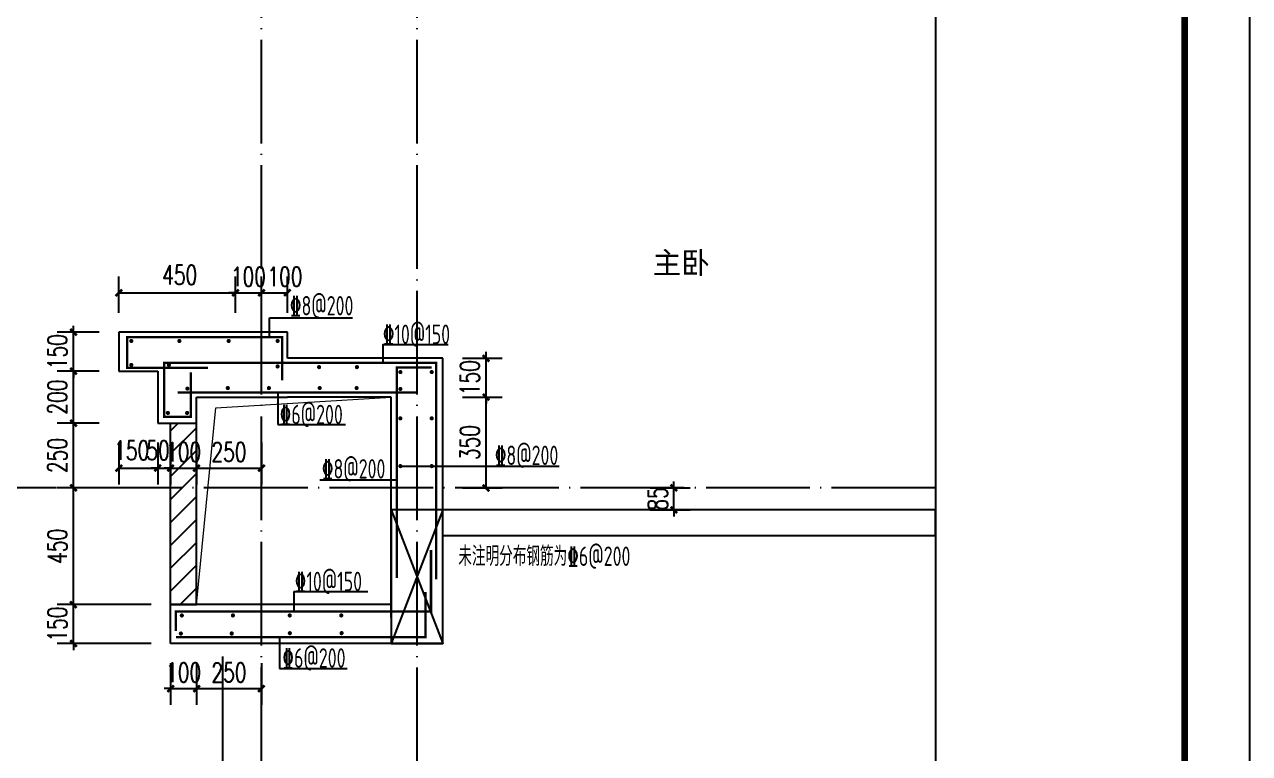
# Model space of a CAD drawing. Extents: x 393367 to 3005760, y 4998 to 826018.
# Drawn here: x 2815682 to 2820405, y 448419 to 451229 of the extents above; entities that cross this region are included whole.
import ezdxf

# ---------------------------------------------------------------- set-up
doc = ezdxf.new("R2010")
doc.units = 0
doc.header["$LTSCALE"] = 1000
doc.linetypes.add('DOTE', pattern=[2.42, 2, -0.2, 0.02, -0.2])
doc.layers.get('0').update_dxf_attribs({"linetype": 'CONTINUOUS'})
doc.layers.get('Defpoints').update_dxf_attribs({"linetype": 'CONTINUOUS'})
for name, color, linetype in [('DIM_SYMB', 3, 'CONTINUOUS'), ('DOTE', 8, 'DOTE'), ('PUB_DIM', 3, 'CONTINUOUS'), ('PUB_HATCH', 8, 'CONTINUOUS'), ('PUB_TEXT', 7, 'CONTINUOUS'), ('S-大样-砼线', 7, 'CONTINUOUS'), ('S-引出线', 40, 'CONTINUOUS'), ('TEXT', 7, 'CONTINUOUS'), ('WALL', 130, 'CONTINUOUS'), ('图框', 7, 'CONTINUOUS'), ('看线', 251, 'CONTINUOUS')]:
    doc.layers.add(name, color=color, linetype=linetype)
doc.layers.add('REIN', color=1, linetype='CONTINUOUS', lineweight=18)
doc.layers.add('立面-洞口示意', color=214, linetype='CONTINUOUS', lineweight=13)
doc.layers.add('yichutu', color=7, linetype='CONTINUOUS', true_color=0xffffff, plot=False)
doc.styles.add('_TCH_DIM_T3', font='SIMPLEX', dxfattribs={"width": 0.705882, "bigfont": 'GBCBIG'})
doc.styles.add('TSSD_Rein', font='Tssdeng.shx', dxfattribs={"width": 0.7, "bigfont": 'hztxt.shx'})
doc.dimstyles.new('_TCH_ARCH&&25', dxfattribs={"dimtxt": 74.375, "dimasz": 25, "dimexe": 62.5, "dimexo": 75, "dimgap": 25, "dimtad": 1, "dimdec": 0, "dimzin": 0, "dimdsep": 46, "dimtxsty": '_TCH_DIM_T3', "dimblk": 'ARCHTICK', "dimcen": 0.09, "dimclrt": 7, "dimazin": 2, "dimtfac": 1, "dimtdec": 0, "dimtix": 1, "dimtmove": 2, "dimatfit": 3, "dimfxl": 1, "dimtolj": 1, "dimtzin": 0, "dimarcsym": 0})

# ---------------------------------------------------------------- blocks, each defined once
blk = doc.blocks.new('GFDDDDRG')
at = {"layer": '图框'}
blk.add_lwpolyline([(923309.8, -107437), (923309.8, -159999.5), (893609.8, -159999.5), (893609.8, -107437)], close=True, dxfattribs=at)
blk.add_lwpolyline([(923309.8, -107437), (923309.8, -159999.5), (893609.8, -159999.5), (893609.8, -107437)], close=True, dxfattribs=at)
at = {"layer": '图框', "const_width": 50}
blk.add_lwpolyline([(894109.8, -159499.5), (922809.8, -159499.5), (922809.8, -108687), (894109.8, -108687)], close=True, dxfattribs=at)
blk = doc.blocks.new('_ArchTick')
at = {"color": 0, "linetype": 'ByBlock', "const_width": 0.4}
blk.add_lwpolyline([(-0.5, -0.5), (0.5, 0.5)], dxfattribs=at)
blk = doc.blocks.new('*D1339')
at = {"layer": 'Defpoints', "color": 0, "transparency": 16777216}
for p in [(2818019.3, 449442.7), (2818185.3, 449442.7), (2818019.3, 449357.7)]:
    blk.add_point(p, dxfattribs=at)
at = {"layer": 'PUB_DIM', "color": 0, "lineweight": -2, "transparency": 16777216}
for p, q in [((2818185.3, 449442.7), (2818185.3, 449467.7)), ((2818094.3, 449442.7), (2818247.8, 449442.7)), ((2818185.3, 449357.7), (2818185.3, 449442.7)), ((2818094.3, 449357.7), (2818247.8, 449357.7)), ((2818185.3, 449357.7), (2818185.3, 449332.7))]:
    blk.add_line(p, q, dxfattribs=at)
at = {"layer": 'PUB_DIM', "color": 0, "lineweight": -2, "transparency": 16777216, "xscale": 25, "yscale": 25, "zscale": 25}
for p, rotation in [((2818185.3, 449442.7), 270), ((2818185.3, 449357.7), 90)]:
    blk.add_blockref('_ArchTick', p, dxfattribs=dict(at, rotation=rotation))
at = {"layer": 'PUB_DIM', "color": 7, "transparency": 16777216, "insert": (2818123.1, 449400.2), "char_height": 74.38, "attachment_point": 5, "rotation": 90, "style": '_TCH_DIM_T3'}
blk.add_mtext('\\A1;85', dxfattribs=at)
blk = doc.blocks.new('*D1340')
at = {"layer": 'Defpoints', "color": 0, "transparency": 16777216}
for p in [(2816495.1, 450195), (2816045.1, 450042.7), (2816495.1, 450042.7)]:
    blk.add_point(p, dxfattribs=at)
at = {"layer": 'PUB_DIM', "color": 0, "lineweight": -2, "transparency": 16777216}
for p, q in [((2816045.1, 450117.7), (2816045.1, 450257.5)), ((2816495.1, 450117.7), (2816495.1, 450257.5)), ((2816045.1, 450195), (2816495.1, 450195))]:
    blk.add_line(p, q, dxfattribs=at)
at = {"layer": 'PUB_DIM', "color": 0, "lineweight": -2, "transparency": 16777216, "xscale": 25, "yscale": 25, "zscale": 25, "rotation": 180}
blk.add_blockref('_ArchTick', (2816045.1, 450195), dxfattribs=at)
at = {"layer": 'PUB_DIM', "color": 0, "lineweight": -2, "transparency": 16777216, "xscale": 25, "yscale": 25, "zscale": 25}
blk.add_blockref('_ArchTick', (2816495.1, 450195), dxfattribs=at)
at = {"layer": 'PUB_DIM', "color": 7, "transparency": 16777216, "insert": (2816280.1, 450263.8), "char_height": 74.38, "attachment_point": 5, "style": '_TCH_DIM_T3'}
blk.add_mtext('\\A1;450', dxfattribs=at)
blk = doc.blocks.new('*D1341')
at = {"layer": 'Defpoints', "color": 0, "transparency": 16777216}
for p in [(2816595.1, 450195), (2816495.1, 450042.7), (2816595.1, 450042.7)]:
    blk.add_point(p, dxfattribs=at)
at = {"layer": 'PUB_DIM', "color": 0, "lineweight": -2, "transparency": 16777216}
for p, q in [((2816495.1, 450117.7), (2816495.1, 450257.5)), ((2816595.1, 450117.7), (2816595.1, 450257.5)), ((2816495.1, 450195), (2816470.1, 450195)), ((2816495.1, 450195), (2816595.1, 450195)), ((2816595.1, 450195), (2816620.1, 450195))]:
    blk.add_line(p, q, dxfattribs=at)
at = {"layer": 'PUB_DIM', "color": 0, "lineweight": -2, "transparency": 16777216, "xscale": 25, "yscale": 25, "zscale": 25}
blk.add_blockref('_ArchTick', (2816495.1, 450195), dxfattribs=at)
at = {"layer": 'PUB_DIM', "color": 0, "lineweight": -2, "transparency": 16777216, "xscale": 25, "yscale": 25, "zscale": 25, "rotation": 180}
blk.add_blockref('_ArchTick', (2816595.1, 450195), dxfattribs=at)
at = {"layer": 'PUB_DIM', "color": 7, "transparency": 16777216, "insert": (2816545.1, 450257.2), "char_height": 74.38, "attachment_point": 5, "style": '_TCH_DIM_T3'}
blk.add_mtext('\\A1;100', dxfattribs=at)
blk = doc.blocks.new('*D1342')
at = {"layer": 'Defpoints', "color": 0}
for p in [(2816245.1, 448842.7), (2816345.1, 448842.7), (2816345.1, 448669)]:
    blk.add_point(p, dxfattribs=at)
at = {"layer": 'PUB_DIM', "color": 0, "lineweight": -2}
for p, q in [((2816245.1, 448767.7), (2816245.1, 448606.5)), ((2816345.1, 448767.7), (2816345.1, 448606.5)), ((2816245.1, 448669), (2816220.1, 448669)), ((2816245.1, 448669), (2816345.1, 448669)), ((2816345.1, 448669), (2816370.1, 448669))]:
    blk.add_line(p, q, dxfattribs=at)
at = {"layer": 'PUB_DIM', "color": 0, "lineweight": -2, "xscale": 25, "yscale": 25, "zscale": 25}
blk.add_blockref('_ArchTick', (2816245.1, 448669), dxfattribs=at)
at = {"layer": 'PUB_DIM', "color": 0, "lineweight": -2, "xscale": 25, "yscale": 25, "zscale": 25, "rotation": 180}
blk.add_blockref('_ArchTick', (2816345.1, 448669), dxfattribs=at)
at = {"layer": 'PUB_DIM', "color": 7, "insert": (2816295.1, 448731.2), "char_height": 74.38, "attachment_point": 5, "style": '_TCH_DIM_T3'}
blk.add_mtext('\\A1;100', dxfattribs=at)
blk = doc.blocks.new('*D1343')
at = {"layer": 'Defpoints', "color": 0}
for p in [(2816345.1, 448842.7), (2816595.1, 448842.7), (2816595.1, 448669)]:
    blk.add_point(p, dxfattribs=at)
at = {"layer": 'PUB_DIM', "color": 0, "lineweight": -2}
for p, q in [((2816345.1, 448767.7), (2816345.1, 448606.5)), ((2816595.1, 448767.7), (2816595.1, 448606.5)), ((2816345.1, 448669), (2816595.1, 448669))]:
    blk.add_line(p, q, dxfattribs=at)
at = {"layer": 'PUB_DIM', "color": 0, "lineweight": -2, "xscale": 25, "yscale": 25, "zscale": 25, "rotation": 180}
blk.add_blockref('_ArchTick', (2816345.1, 448669), dxfattribs=at)
at = {"layer": 'PUB_DIM', "color": 0, "lineweight": -2, "xscale": 25, "yscale": 25, "zscale": 25}
blk.add_blockref('_ArchTick', (2816595.1, 448669), dxfattribs=at)
at = {"layer": 'PUB_DIM', "color": 7, "insert": (2816470.1, 448731.2), "char_height": 74.38, "attachment_point": 5, "style": '_TCH_DIM_T3'}
blk.add_mtext('\\A1;250', dxfattribs=at)
blk = doc.blocks.new('*D1344')
at = {"layer": 'Defpoints', "color": 0, "transparency": 16777216}
for p in [(2815870.5, 450042.7), (2816045.1, 450042.7), (2816045.1, 449892.7)]:
    blk.add_point(p, dxfattribs=at)
at = {"layer": 'PUB_DIM', "color": 0, "lineweight": -2, "transparency": 16777216}
for p, q in [((2815870.5, 450042.7), (2815870.5, 450067.7)), ((2815970.1, 450042.7), (2815808, 450042.7)), ((2815870.5, 449892.7), (2815870.5, 450042.7)), ((2815970.1, 449892.7), (2815808, 449892.7)), ((2815870.5, 449892.7), (2815870.5, 449867.7))]:
    blk.add_line(p, q, dxfattribs=at)
at = {"layer": 'PUB_DIM', "color": 0, "lineweight": -2, "transparency": 16777216, "xscale": 25, "yscale": 25, "zscale": 25}
for p, rotation in [((2815870.5, 450042.7), 270), ((2815870.5, 449892.7), 90)]:
    blk.add_blockref('_ArchTick', p, dxfattribs=dict(at, rotation=rotation))
at = {"layer": 'PUB_DIM', "color": 7, "transparency": 16777216, "insert": (2815808.3, 449967.7), "char_height": 74.38, "attachment_point": 5, "rotation": 90, "style": '_TCH_DIM_T3'}
blk.add_mtext('\\A1;150', dxfattribs=at)
blk = doc.blocks.new('*D1345')
at = {"layer": 'Defpoints', "color": 0, "transparency": 16777216}
for p in [(2815870.5, 449892.7), (2816045.1, 449892.7), (2816045.1, 449692.7)]:
    blk.add_point(p, dxfattribs=at)
at = {"layer": 'PUB_DIM', "color": 0, "lineweight": -2, "transparency": 16777216}
for p, q in [((2815970.1, 449892.7), (2815808, 449892.7)), ((2815870.5, 449692.7), (2815870.5, 449892.7)), ((2815970.1, 449692.7), (2815808, 449692.7))]:
    blk.add_line(p, q, dxfattribs=at)
at = {"layer": 'PUB_DIM', "color": 0, "lineweight": -2, "transparency": 16777216, "xscale": 25, "yscale": 25, "zscale": 25}
for p, rotation in [((2815870.5, 449892.7), 90), ((2815870.5, 449692.7), 270)]:
    blk.add_blockref('_ArchTick', p, dxfattribs=dict(at, rotation=rotation))
at = {"layer": 'PUB_DIM', "color": 7, "transparency": 16777216, "insert": (2815808.3, 449792.7), "char_height": 74.38, "attachment_point": 5, "rotation": 90, "style": '_TCH_DIM_T3'}
blk.add_mtext('\\A1;200', dxfattribs=at)
blk = doc.blocks.new('*D1346')
at = {"layer": 'Defpoints', "color": 0, "transparency": 16777216}
for p in [(2815870.5, 449692.7), (2816045.1, 449692.7), (2816045.1, 449442.7)]:
    blk.add_point(p, dxfattribs=at)
at = {"layer": 'PUB_DIM', "color": 0, "lineweight": -2, "transparency": 16777216}
for p, q in [((2815970.1, 449692.7), (2815808, 449692.7)), ((2815870.5, 449442.7), (2815870.5, 449692.7)), ((2815970.1, 449442.7), (2815808, 449442.7))]:
    blk.add_line(p, q, dxfattribs=at)
at = {"layer": 'PUB_DIM', "color": 0, "lineweight": -2, "transparency": 16777216, "xscale": 25, "yscale": 25, "zscale": 25}
for p, rotation in [((2815870.5, 449692.7), 90), ((2815870.5, 449442.7), 270)]:
    blk.add_blockref('_ArchTick', p, dxfattribs=dict(at, rotation=rotation))
at = {"layer": 'PUB_DIM', "color": 7, "transparency": 16777216, "insert": (2815808.3, 449567.7), "char_height": 74.38, "attachment_point": 5, "rotation": 90, "style": '_TCH_DIM_T3'}
blk.add_mtext('\\A1;250', dxfattribs=at)
blk = doc.blocks.new('*D1347')
at = {"layer": 'Defpoints', "color": 0}
for p in [(2815870.5, 449442.7), (2816045.1, 449442.7), (2816045.1, 448992.7)]:
    blk.add_point(p, dxfattribs=at)
at = {"layer": 'PUB_DIM', "color": 0, "lineweight": -2}
for p, q in [((2815970.1, 449442.7), (2815808, 449442.7)), ((2815870.5, 448992.7), (2815870.5, 449442.7)), ((2815970.1, 448992.7), (2815808, 448992.7))]:
    blk.add_line(p, q, dxfattribs=at)
at = {"layer": 'PUB_DIM', "color": 0, "lineweight": -2, "xscale": 25, "yscale": 25, "zscale": 25}
for p, rotation in [((2815870.5, 449442.7), 90), ((2815870.5, 448992.7), 270)]:
    blk.add_blockref('_ArchTick', p, dxfattribs=dict(at, rotation=rotation))
at = {"layer": 'PUB_DIM', "color": 7, "insert": (2815808.3, 449217.7), "char_height": 74.38, "attachment_point": 5, "rotation": 90, "style": '_TCH_DIM_T3'}
blk.add_mtext('\\A1;450', dxfattribs=at)
blk = doc.blocks.new('*D1348')
at = {"layer": 'Defpoints', "color": 0, "transparency": 16777216}
for p in [(2816045.1, 449692.7), (2816195.1, 449692.7), (2816195.1, 449519)]:
    blk.add_point(p, dxfattribs=at)
at = {"layer": 'PUB_DIM', "color": 0, "lineweight": -2, "transparency": 16777216}
for p, q in [((2816045.1, 449617.7), (2816045.1, 449456.5)), ((2816195.1, 449617.7), (2816195.1, 449456.5)), ((2816045.1, 449519), (2816195.1, 449519))]:
    blk.add_line(p, q, dxfattribs=at)
at = {"layer": 'PUB_DIM', "color": 0, "lineweight": -2, "transparency": 16777216, "xscale": 25, "yscale": 25, "zscale": 25, "rotation": 180}
blk.add_blockref('_ArchTick', (2816045.1, 449519), dxfattribs=at)
at = {"layer": 'PUB_DIM', "color": 0, "lineweight": -2, "transparency": 16777216, "xscale": 25, "yscale": 25, "zscale": 25}
blk.add_blockref('_ArchTick', (2816195.1, 449519), dxfattribs=at)
at = {"layer": 'PUB_DIM', "color": 7, "transparency": 16777216, "insert": (2816095.1, 449587.7), "char_height": 74.38, "attachment_point": 5, "style": '_TCH_DIM_T3'}
blk.add_mtext('\\A1;150', dxfattribs=at)
blk = doc.blocks.new('*D1349')
at = {"layer": 'Defpoints', "color": 0, "transparency": 16777216}
for p in [(2816195.1, 449692.7), (2816245.1, 449692.7), (2816245.1, 449519)]:
    blk.add_point(p, dxfattribs=at)
at = {"layer": 'PUB_DIM', "color": 0, "lineweight": -2, "transparency": 16777216}
for p, q in [((2816195.1, 449617.7), (2816195.1, 449456.5)), ((2816245.1, 449617.7), (2816245.1, 449456.5)), ((2816195.1, 449519), (2816170.1, 449519)), ((2816195.1, 449519), (2816245.1, 449519)), ((2816245.1, 449519), (2816270.1, 449519))]:
    blk.add_line(p, q, dxfattribs=at)
at = {"layer": 'PUB_DIM', "color": 0, "lineweight": -2, "transparency": 16777216, "xscale": 25, "yscale": 25, "zscale": 25}
blk.add_blockref('_ArchTick', (2816195.1, 449519), dxfattribs=at)
at = {"layer": 'PUB_DIM', "color": 0, "lineweight": -2, "transparency": 16777216, "xscale": 25, "yscale": 25, "zscale": 25, "rotation": 180}
blk.add_blockref('_ArchTick', (2816245.1, 449519), dxfattribs=at)
at = {"layer": 'PUB_DIM', "color": 7, "transparency": 16777216, "insert": (2816196.4, 449587.7), "char_height": 74.38, "attachment_point": 5, "style": '_TCH_DIM_T3'}
blk.add_mtext('\\A1;50', dxfattribs=at)
blk = doc.blocks.new('*D1350')
at = {"layer": 'Defpoints', "color": 0, "transparency": 16777216}
for p in [(2816245.1, 449692.7), (2816345.1, 449692.7), (2816345.1, 449519)]:
    blk.add_point(p, dxfattribs=at)
at = {"layer": 'PUB_DIM', "color": 0, "lineweight": -2, "transparency": 16777216}
for p, q in [((2816245.1, 449617.7), (2816245.1, 449456.5)), ((2816345.1, 449617.7), (2816345.1, 449456.5)), ((2816245.1, 449519), (2816220.1, 449519)), ((2816245.1, 449519), (2816345.1, 449519)), ((2816345.1, 449519), (2816370.1, 449519))]:
    blk.add_line(p, q, dxfattribs=at)
at = {"layer": 'PUB_DIM', "color": 0, "lineweight": -2, "transparency": 16777216, "xscale": 25, "yscale": 25, "zscale": 25}
blk.add_blockref('_ArchTick', (2816245.1, 449519), dxfattribs=at)
at = {"layer": 'PUB_DIM', "color": 0, "lineweight": -2, "transparency": 16777216, "xscale": 25, "yscale": 25, "zscale": 25, "rotation": 180}
blk.add_blockref('_ArchTick', (2816345.1, 449519), dxfattribs=at)
at = {"layer": 'PUB_DIM', "color": 7, "transparency": 16777216, "insert": (2816295.1, 449581.2), "char_height": 74.38, "attachment_point": 5, "style": '_TCH_DIM_T3'}
blk.add_mtext('\\A1;100', dxfattribs=at)
blk = doc.blocks.new('*D1351')
at = {"layer": 'Defpoints', "color": 0, "transparency": 16777216}
for p in [(2816345.1, 449692.7), (2816595.1, 449692.7), (2816595.1, 449519)]:
    blk.add_point(p, dxfattribs=at)
at = {"layer": 'PUB_DIM', "color": 0, "lineweight": -2, "transparency": 16777216}
for p, q in [((2816345.1, 449617.7), (2816345.1, 449456.5)), ((2816595.1, 449617.7), (2816595.1, 449456.5)), ((2816345.1, 449519), (2816595.1, 449519))]:
    blk.add_line(p, q, dxfattribs=at)
at = {"layer": 'PUB_DIM', "color": 0, "lineweight": -2, "transparency": 16777216, "xscale": 25, "yscale": 25, "zscale": 25, "rotation": 180}
blk.add_blockref('_ArchTick', (2816345.1, 449519), dxfattribs=at)
at = {"layer": 'PUB_DIM', "color": 0, "lineweight": -2, "transparency": 16777216, "xscale": 25, "yscale": 25, "zscale": 25}
blk.add_blockref('_ArchTick', (2816595.1, 449519), dxfattribs=at)
at = {"layer": 'PUB_DIM', "color": 7, "transparency": 16777216, "insert": (2816470.1, 449581.2), "char_height": 74.38, "attachment_point": 5, "style": '_TCH_DIM_T3'}
blk.add_mtext('\\A1;250', dxfattribs=at)
blk = doc.blocks.new('*D1832')
at = {"layer": 'Defpoints', "color": 0, "transparency": 16777216}
for p in [(2817295.1, 449792.7), (2817461.1, 449792.7), (2817295.1, 449442.7)]:
    blk.add_point(p, dxfattribs=at)
at = {"layer": 'PUB_DIM', "color": 0, "lineweight": -2, "transparency": 16777216}
for p, q in [((2817370.1, 449792.7), (2817523.6, 449792.7)), ((2817461.1, 449442.7), (2817461.1, 449792.7)), ((2817370.1, 449442.7), (2817523.6, 449442.7))]:
    blk.add_line(p, q, dxfattribs=at)
at = {"layer": 'PUB_DIM', "color": 0, "lineweight": -2, "transparency": 16777216, "xscale": 25, "yscale": 25, "zscale": 25}
for p, rotation in [((2817461.1, 449792.7), 90), ((2817461.1, 449442.7), 270)]:
    blk.add_blockref('_ArchTick', p, dxfattribs=dict(at, rotation=rotation))
at = {"layer": 'PUB_DIM', "color": 7, "transparency": 16777216, "insert": (2817398.9, 449617.7), "char_height": 74.38, "attachment_point": 5, "rotation": 90, "style": '_TCH_DIM_T3'}
blk.add_mtext('\\A1;350', dxfattribs=at)
blk = doc.blocks.new('*D1833')
at = {"layer": 'Defpoints', "color": 0, "transparency": 16777216}
for p in [(2817295.1, 449942.7), (2817461.1, 449942.7), (2817295.1, 449792.7)]:
    blk.add_point(p, dxfattribs=at)
at = {"layer": 'PUB_DIM', "color": 0, "lineweight": -2, "transparency": 16777216}
for p, q in [((2817370.1, 449942.7), (2817523.6, 449942.7)), ((2817461.1, 449942.7), (2817461.1, 449967.7)), ((2817461.1, 449792.7), (2817461.1, 449942.7)), ((2817370.1, 449792.7), (2817523.6, 449792.7)), ((2817461.1, 449792.7), (2817461.1, 449767.7))]:
    blk.add_line(p, q, dxfattribs=at)
at = {"layer": 'PUB_DIM', "color": 0, "lineweight": -2, "transparency": 16777216, "xscale": 25, "yscale": 25, "zscale": 25}
for p, rotation in [((2817461.1, 449942.7), 270), ((2817461.1, 449792.7), 90)]:
    blk.add_blockref('_ArchTick', p, dxfattribs=dict(at, rotation=rotation))
at = {"layer": 'PUB_DIM', "color": 7, "transparency": 16777216, "insert": (2817398.9, 449867.7), "char_height": 74.38, "attachment_point": 5, "rotation": 90, "style": '_TCH_DIM_T3'}
blk.add_mtext('\\A1;150', dxfattribs=at)
blk = doc.blocks.new('*D1834')
at = {"layer": 'Defpoints', "color": 0, "transparency": 16777216}
for p in [(2816695.1, 450195), (2816595.1, 450042.7), (2816695.1, 450042.7)]:
    blk.add_point(p, dxfattribs=at)
at = {"layer": 'PUB_DIM', "color": 0, "lineweight": -2, "transparency": 16777216}
for p, q in [((2816595.1, 450117.7), (2816595.1, 450257.5)), ((2816695.1, 450117.7), (2816695.1, 450257.5)), ((2816595.1, 450195), (2816695.1, 450195))]:
    blk.add_line(p, q, dxfattribs=at)
at = {"layer": 'PUB_DIM', "color": 0, "lineweight": -2, "transparency": 16777216, "xscale": 25, "yscale": 25, "zscale": 25, "rotation": 180}
blk.add_blockref('_ArchTick', (2816595.1, 450195), dxfattribs=at)
at = {"layer": 'PUB_DIM', "color": 0, "lineweight": -2, "transparency": 16777216, "xscale": 25, "yscale": 25, "zscale": 25}
blk.add_blockref('_ArchTick', (2816695.1, 450195), dxfattribs=at)
at = {"layer": 'PUB_DIM', "color": 7, "transparency": 16777216, "insert": (2816685.7, 450257.2), "char_height": 74.38, "attachment_point": 5, "style": '_TCH_DIM_T3'}
blk.add_mtext('\\A1;100', dxfattribs=at)
blk = doc.blocks.new('FSDFSFSFSFEFSFESF')
at = {"layer": '看线'}
blk.add_line((1114228.3, 467393.4), (1114228.3, 465805.1), dxfattribs=at)
blk = doc.blocks.new('*D3439')
at = {"layer": 'Defpoints', "color": 0}
for p in [(2815870.5, 448992.7), (2816245.1, 448992.7), (2816245.1, 448842.7)]:
    blk.add_point(p, dxfattribs=at)
at = {"layer": 'PUB_DIM', "color": 0, "lineweight": -2}
for p, q in [((2816170.1, 448992.7), (2815808, 448992.7)), ((2815870.5, 448992.7), (2815870.5, 449017.7)), ((2815870.5, 448842.7), (2815870.5, 448992.7)), ((2816170.1, 448842.7), (2815808, 448842.7)), ((2815870.5, 448842.7), (2815870.5, 448817.7))]:
    blk.add_line(p, q, dxfattribs=at)
at = {"layer": 'PUB_DIM', "color": 0, "lineweight": -2, "xscale": 25, "yscale": 25, "zscale": 25}
for p, rotation in [((2815870.5, 448992.7), 270), ((2815870.5, 448842.7), 90)]:
    blk.add_blockref('_ArchTick', p, dxfattribs=dict(at, rotation=rotation))
at = {"layer": 'PUB_DIM', "color": 7, "insert": (2815808.3, 448917.7), "char_height": 74.38, "attachment_point": 5, "rotation": 90, "style": '_TCH_DIM_T3'}
blk.add_mtext('\\A1;150', dxfattribs=at)
blk = doc.blocks.new('yct-525-297-26250-14850-50-3002')
at = {"layer": 'yichutu', "color": 7, "true_color": 0xffffff}
blk.add_lwpolyline([(0, 0), (0, 14850), (26250, 14850), (26250, 0)], close=True, dxfattribs=at)

msp = doc.modelspace()

# ---------------------------------------------------------------- hatches: boundary and pattern name
at = {"layer": 'PUB_HATCH'}
h = msp.add_hatch(dxfattribs=at)
h.set_pattern_fill('普通砖', color=256, scale=25, style=0)
h.set_pattern_definition([(45, (2411524.25, 612130.613), (-44.1941915, 44.1941915), [])])
h.paths.add_polyline_path([(2816245.10318, 448992.70355), (2816345.10318, 448992.70355), (2816345.10318, 449692.70355), (2816245.10318, 449692.70355)])

# ---------------------------------------------------------------- linework, layer by layer
at = {"layer": 'DIM_SYMB'}
msp.add_lwpolyline([(2819193.6281, 461562.70356), (2819193.6281, 451930.82741), (2819246.1281, 451911.71897), (2819141.1281, 451893.20464), (2819193.6281, 451874.57741), (2819193.6281, 442242.70126)], dxfattribs=at)
at = {"layer": 'DOTE', "linetype": 'DOTE', "ltscale": 0.2}
for p, q in [((2816595.10318, 442542.70126), (2816595.10318, 462142.70355)), ((2817195.10318, 442542.70126), (2817195.10318, 462142.70355)), ((2819193.6281, 449442.70355), (2815424.90902, 449442.70355))]:
    msp.add_line(p, q, dxfattribs=at)
at = {"layer": 'REIN', "const_width": 9}
for points in [[(2816674.75337, 449857.52289), (2816674.75337, 450024.44664), (2816077.62397, 450024.44664), (2816077.62397, 449905.96357), (2816389.28669, 449905.96357)], [(2816322.45938, 449888.93601), (2816322.45938, 449716.57057), (2816219.79458, 449716.57057), (2816219.79458, 449925.18554), (2817268.36244, 449925.18554), (2817268.36244, 449090.176)], [(2816264.85284, 448891.23854), (2816264.85284, 448966.10213), (2817248.95801, 448966.10213), (2817248.95801, 449203.04101)]]:
    msp.add_lwpolyline(points, dxfattribs=at)
at = {"layer": 'REIN', "const_width": 8}
for points in [[(2816089.38348, 450009.28258, 1), (2816097.38348, 450009.28258, 1)], [(2816274.82956, 450009.28258, 1), (2816282.82956, 450009.28258, 1)], [(2816464.98082, 450009.28258, 1), (2816472.98082, 450009.28258, 1)], [(2816653.55721, 450009.28258, 1), (2816661.55721, 450009.28258, 1)], [(2816089.38348, 449916.75603, 1), (2816097.38348, 449916.75603, 1)], [(2816234.31062, 449916.75603, 1), (2816242.31062, 449916.75603, 1)], [(2816653.55721, 449911.02011, 1), (2816661.55721, 449911.02011, 1)], [(2816813.35169, 449908.4621, 1), (2816821.35169, 449908.4621, 1)], [(2816959.36211, 449908.4621, 1), (2816967.36211, 449908.4621, 1)], [(2817127.0037, 449889.26082, 1), (2817135.0037, 449889.26082, 1)], [(2817247.72473, 449889.26082, 1), (2817255.72473, 449889.26082, 1)], [(2816305.7178, 449825.60014, 1), (2816313.7178, 449825.60014, 1)], [(2816461.59444, 449827.64985, 1), (2816469.59444, 449827.64985, 1)], [(2816620.0261, 449827.64985, 1), (2816628.0261, 449827.64985, 1)], [(2816815.80695, 449827.64985, 1), (2816823.80695, 449827.64985, 1)], [(2816958.09635, 449827.64985, 1), (2816966.09635, 449827.64985, 1)], [(2817127.0037, 449824.11627, 1), (2817135.0037, 449824.11627, 1)], [(2816230.39613, 449731.84129, 1), (2816238.39613, 449731.84129, 1)], [(2816304.60308, 449731.84129, 1), (2816312.60308, 449731.84129, 1)], [(2817127.0037, 449710.91046, 1), (2817135.0037, 449710.91046, 1)], [(2817247.72473, 449710.91046, 1), (2817255.72473, 449710.91046, 1)], [(2817127.0037, 449526.7751, 1), (2817135.0037, 449526.7751, 1)], [(2817247.72473, 449526.7751, 1), (2817255.72473, 449526.7751, 1)], [(2816284.22512, 448951.04033, 1), (2816292.22512, 448951.04033, 1)], [(2816481.31931, 448951.04033, 1), (2816489.31931, 448951.04033, 1)], [(2816700.36235, 448951.04033, 1), (2816708.36235, 448951.04033, 1)], [(2816898.88642, 448951.04033, 1), (2816906.88642, 448951.04033, 1)], [(2816280.57369, 448881.33243, 1), (2816288.57369, 448881.33243, 1)], [(2816476.53585, 448881.48905, 1), (2816484.53585, 448881.48905, 1)], [(2816700.67629, 448882.88352, 1), (2816708.67629, 448882.88352, 1)], [(2816900.26327, 448882.88352, 1), (2816908.26327, 448882.88352, 1)]]:
    msp.add_lwpolyline(points, format="xyb", close=True, dxfattribs=at)
at = {"layer": 'REIN'}
for points in [[(2817117.26234, 449095.77638, 9, 9, 0), (2817117.26234, 449906.9074, 9, 9, 0), (2817251.98001, 449906.9074, 9, 9, 0)], [(2816272.80143, 449810.24336, 9, 9, 0), (2817193.98274, 449810.24336, 9, 9, 0)], [(2816265.72487, 448866.91767, 9, 9, 0), (2817227.76887, 448866.91767, 9, 9, 0), (2817227.76887, 449041.90975, 9, 9, 0)]]:
    msp.add_lwpolyline(points, format="xyseb", dxfattribs=at)
at = {"layer": 'S-大样-砼线'}
for p, q in [((2817095.10318, 449357.70356), (2817295.10318, 448842.70357)), ((2817295.10613, 449357.70356), (2817095.10613, 448842.70357))]:
    msp.add_line(p, q, dxfattribs=at)
msp.add_lwpolyline([(2817295.10318, 449357.70356), (2817095.10318, 449357.70356), (2817095.10318, 448842.70357), (2817295.10318, 448842.70357)], close=True, dxfattribs=at)
at = {"layer": 'S-引出线'}
for p, q in [((2816625.98201, 450024.44664), (2816625.98201, 450098.51137)), ((2816625.98201, 450098.51137), (2816946.27765, 450098.51137)), ((2816658.14908, 449810.24336), (2816658.14908, 449686.83783)), ((2816658.14908, 449686.83783), (2816919.36235, 449686.83783)), ((2817131.0037, 449526.7751), (2817742.81677, 449526.7751)), ((2816819.99277, 449473.70928), (2817117.26234, 449473.70928)), ((2816719.98618, 449043.04328), (2816719.98618, 448966.10213)), ((2816719.98618, 449043.04328), (2817005.61062, 449043.04328)), ((2816664.74545, 448866.91767), (2816664.74545, 448746.76172)), ((2816664.74545, 448746.76172), (2816925.41029, 448746.76172))]:
    msp.add_line(p, q, dxfattribs=at)
msp.add_lwpolyline([(2817063.97967, 449925.18554), (2817063.97967, 449996.02104), (2817315.10318, 449996.02104)], dxfattribs=at)
at = {"layer": 'WALL'}
for p, q in [((2816695.10319, 450042.70355), (2816045.10318, 450042.70355)), ((2816045.10318, 450042.70355), (2816045.10318, 449892.70355)), ((2816695.10319, 449942.70355), (2816695.10319, 450042.70355)), ((2817295.10318, 449942.70355), (2816695.10319, 449942.70355)), ((2817295.10318, 449357.70355), (2817295.10318, 449942.70355)), ((2816045.10318, 449892.70355), (2816195.10318, 449892.70355)), ((2816195.10318, 449892.70355), (2816195.10318, 449692.70355)), ((2816345.10318, 449692.70355), (2816345.10318, 449792.70355)), ((2816345.10318, 449792.70355), (2816349.17288, 449792.70355)), ((2816349.17288, 449792.70355), (2816695.10318, 449792.70355)), ((2817095.10318, 449792.70355), (2816695.10318, 449792.70355)), ((2817095.10318, 449357.70355), (2817095.10318, 449792.70355)), ((2816195.10318, 449692.70355), (2816345.10318, 449692.70355)), ((2816245.10318, 448992.70355), (2816245.10318, 449692.70355)), ((2816345.10318, 448992.70355), (2816345.10318, 449692.70355)), ((2817095.10318, 448942.70355), (2817095.10318, 449357.70355)), ((2819193.6281, 449357.70355), (2817295.10318, 449357.70355)), ((2819193.6281, 449257.70355), (2819193.6281, 449357.70355)), ((2819193.6281, 449257.70355), (2817295.10318, 449257.70355)), ((2817295.10318, 448842.70355), (2817295.10318, 449257.70355)), ((2817095.10318, 448992.70355), (2816245.10318, 448992.70355)), ((2816245.10318, 448842.70355), (2816245.10318, 448992.70355)), ((2816245.10318, 448992.70355), (2816345.10318, 448992.70355)), ((2817295.10318, 448842.70355), (2816245.10318, 448842.70355))]:
    msp.add_line(p, q, dxfattribs=at)
at = {"layer": '立面-洞口示意'}
msp.add_lwpolyline([(2816345.10318, 448992.70355), (2816419.56342, 449752.06676), (2817095.10318, 449792.70355)], dxfattribs=at)

# ---------------------------------------------------------------- block references
at = {"xscale": 0.5, "yscale": 0.5, "zscale": 0.5}
msp.add_blockref('GFDDDDRG', (2358749.86148, 518369.20917), dxfattribs=at)
msp.add_blockref('FSDFSFSFSFEFSFESF', (1702216.82983, -18600.66861))
at = {"layer": 'yichutu', "rotation": 270}
msp.add_blockref('yct-525-297-26250-14850-50-3002', (2805554.75106, 464650.72831), dxfattribs=at)

# ---------------------------------------------------------------- texts
at = {"layer": 'PUB_TEXT'}
msp.add_text('主卧', height=84.397163, dxfattribs=at).set_placement((2818104.32128, 450268.32653))
at = {"layer": 'TEXT', "style": 'TSSD_Rein', "width": 0.7}
for s, p in [('%%1328@200', (2816704.72051, 450107.66418)), ('%%13210@150', (2817062.93206, 449997.56115)), ('%%1326@200', (2816665.4033, 449688.25486)), ('%%1328@200', (2817494.76025, 449530.88387)), ('%%1328@200', (2816828.01116, 449478.74118)), ('未注明分布钢筋为%%1326@200', (2817354.30936, 449141.96411)), ('%%13210@150', (2816723.52097, 449044.69472)), ('%%1326@200', (2816675.86187, 448749.5943))]:
    msp.add_text(s, height=75, rotation=0.00000019, dxfattribs=at).set_placement(p)

# ---------------------------------------------------------------- dimensions: what is measured, and where the dimension line sits
at = {"layer": 'PUB_DIM'}
for base, p1, p2, picture, middle in [((2816495.10318, 450195.02703), (2816045.10318, 450042.70355), (2816495.10318, 450042.70355), '*D1340', (2816280.10318, 450263.77703)), ((2816195.10318, 449518.99286), (2816045.10318, 449692.70355), (2816195.10318, 449692.70355), '*D1348', (2816095.06171, 449587.74286)), ((2816245.10318, 449518.99286), (2816195.10318, 449692.70355), (2816245.10318, 449692.70355), '*D1349', (2816196.3597, 449587.74286))]:
    dim = msp.add_linear_dim(base=base, p1=p1, p2=p2, angle=360, dimstyle='_TCH_ARCH&&25', dxfattribs=at)
    dim.commit()
    dim.dimension.update_dxf_attribs({"geometry": picture, "text_midpoint": middle, "dimtype": 161})
for p1, p2, distance, picture, middle in [((2816495.10318, 450042.70355), (2816595.10318, 450042.70355), 152.32348, '*D1341', (2816545.10318, 450257.21453)), ((2816045.10319, 449892.70355), (2816045.10319, 450042.70355), 174.61077, '*D1344', (2815808.30492, 449967.70355)), ((2816045.10319, 449692.70355), (2816045.10319, 449892.70355), 174.61077, '*D1345', (2815808.30492, 449792.70355)), ((2817295.10318, 449442.70353), (2817295.10318, 449792.70355), -165.95989, '*D1832', (2817398.87557, 449617.70354)), ((2816045.10319, 449442.70355), (2816045.10319, 449692.70355), 174.61077, '*D1346', (2815808.30492, 449567.70355)), ((2816245.10318, 449692.70355), (2816345.10318, 449692.70355), -173.71069, '*D1350', (2816295.10318, 449581.18036)), ((2816345.10318, 449692.70355), (2816595.10318, 449692.70355), -173.71069, '*D1351', (2816470.10318, 449581.18036)), ((2816045.10319, 448992.70355), (2816045.10319, 449442.70355), 174.61077, '*D1347', (2815808.30492, 449217.70355)), ((2818019.33207, 449357.70355), (2818019.33207, 449442.70355), -165.95989, '*D1339', (2818123.10445, 449400.20355)), ((2816245.10318, 448842.70355), (2816345.10318, 448842.70355), -173.71069, '*D1342', (2816295.10318, 448731.18036)), ((2816345.10318, 448842.70355), (2816595.10318, 448842.70355), -173.71069, '*D1343', (2816470.10318, 448731.18036))]:
    dim = msp.add_aligned_dim(p1=p1, p2=p2, distance=distance, dimstyle='_TCH_ARCH&&25', dxfattribs=at)
    dim.commit()
    dim.dimension.update_dxf_attribs({"geometry": picture, "text_midpoint": middle})
dim = msp.add_linear_dim(base=(2816695.10319, 450195.02703), p1=(2816595.10318, 450042.70355), p2=(2816695.10319, 450042.70355), dimstyle='_TCH_ARCH&&25', dxfattribs=at)
dim.commit()
dim.dimension.update_dxf_attribs({"geometry": '*D1834', "text_midpoint": (2816685.68027, 450257.21453), "dimtype": 160})
for base, p1, p2, picture, middle in [((2817461.06307, 449942.70353), (2817295.10318, 449792.70355), (2817295.10318, 449942.70353), '*D1833', (2817398.87557, 449867.70354)), ((2815870.49242, 448992.70355), (2816245.10318, 448842.70355), (2816245.10318, 448992.70355), '*D3439', (2815808.30492, 448917.70355))]:
    dim = msp.add_linear_dim(base=base, p1=p1, p2=p2, angle=90, dimstyle='_TCH_ARCH&&25', dxfattribs=at)
    dim.commit()
    dim.dimension.update_dxf_attribs({"geometry": picture, "text_midpoint": middle})

doc.saveas('drawing.dxf')
